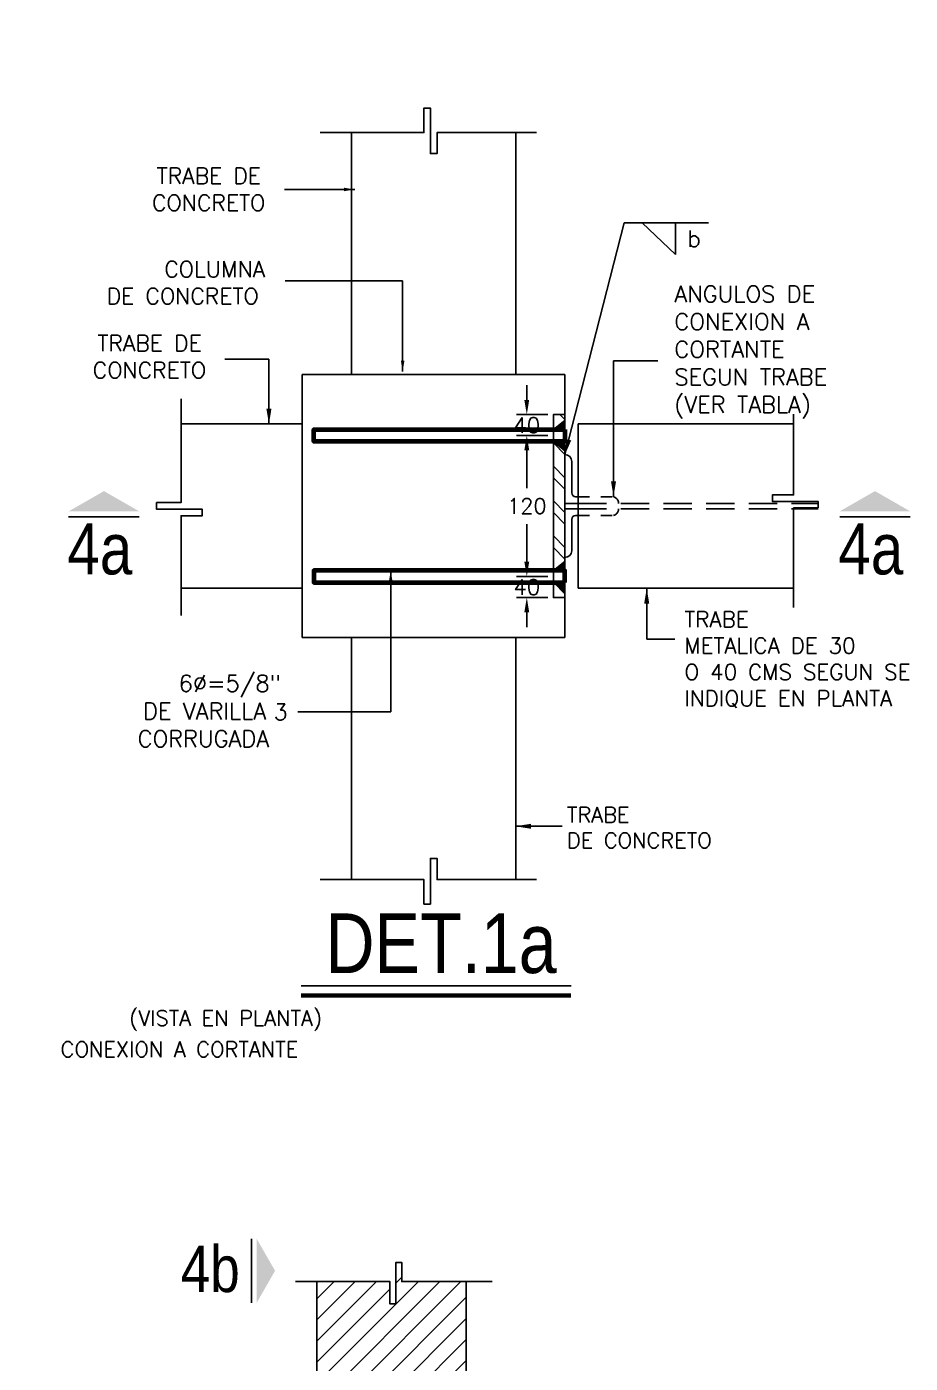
# Model space of a CAD drawing. Header units: millimetres. Extents: x -478 to -58, y -79 to 80.
# Drawn here: x -410.95 to -403.18, y 42.21 to 53.95 of the extents above; entities that cross this region are included whole.
import ezdxf

# ---------------------------------------------------------------- set-up
doc = ezdxf.new("R2010")
doc.units = ezdxf.units.MM
doc.header["$MEASUREMENT"] = 0
doc.linetypes.add('DASHED2', pattern=[0.375, 0.25, -0.125])
doc.layers.get('Defpoints').update_dxf_attribs({"color": 71})
for name, color, linetype in [('ACERO', 40, 'Continuous'), ('cimentacion', 2, 'Continuous'), ('L1', 1, 'Continuous'), ('MUROS', 4, 'Continuous'), ('texto', 5, 'Continuous')]:
    doc.layers.add(name, color=color, linetype=linetype)
doc.styles.add('GRAN', font='swissck.ttf', dxfattribs={"height": 0.3})
doc.styles.add('PEQ', font='simplex.shx', dxfattribs={"height": 0.09})
doc.styles.add('ROMANS', font='simplex.shx')
doc.dimstyles.new('STANDARD$0', dxfattribs={"dimtxt": 0.135, "dimasz": 0.095, "dimexe": 0.09, "dimexo": 0.05, "dimgap": 0.09, "dimtad": 0, "dimtih": 1, "dimtoh": 1, "dimdec": 0, "dimlfac": 100, "dimzin": 0, "dimdsep": 46, "dimtxsty": 'ROMANS', "dimcen": 0.09, "dimclrd": 1, "dimclre": 1, "dimclrt": 5, "dimadec": 0, "dimazin": 0, "dimtfac": 1, "dimtdec": 0, "dimtofl": 0, "dimtmove": 0, "dimatfit": 1, "dimfxl": 1, "dimtolj": 1, "dimtzin": 0, "dimarcsym": 0})
doc.dimstyles.new('STANDARD$7', dxfattribs={"dimtxt": 0.6, "dimasz": 0.09, "dimexe": 0.18, "dimexo": 0.0625, "dimgap": 0.09, "dimtad": 0, "dimtih": 1, "dimtoh": 1, "dimzin": 0, "dimdsep": 46, "dimtxsty": 'PEQ', "dimcen": 0.09, "dimclrd": 1, "dimclre": 1, "dimadec": 0, "dimazin": 0, "dimtfac": 1, "dimtdec": 4, "dimtofl": 0, "dimtmove": 0, "dimatfit": 1, "dimfxl": 1, "dimtolj": 1, "dimtzin": 0, "dimarcsym": 0})

# ---------------------------------------------------------------- blocks, each defined once
blk = doc.blocks.new('*D403')
at = {"layer": 'Defpoints', "color": 0}
for p in [(-406.321, 50.542), (-406.555, 50.358), (-406.321, 50.358)]:
    blk.add_point(p, dxfattribs=at)
at = {"layer": 'texto', "color": 1, "lineweight": -2}
for p, q in [((-406.555, 50.672), (-406.555, 50.802)), ((-406.371, 50.542), (-406.645, 50.542)), ((-406.371, 50.358), (-406.645, 50.358)), ((-406.555, 50.228), (-406.555, 50.098))]:
    blk.add_line(p, q, dxfattribs=at)
at = {"layer": 'texto', "color": 1}
for points in [[(-406.577, 50.672), (-406.534, 50.672), (-406.555, 50.542)], [(-406.577, 50.228), (-406.534, 50.228), (-406.555, 50.358)]]:
    blk.add_solid(points, dxfattribs=at)
at = {"layer": 'texto', "insert": (-406.555, 50.45), "char_height": 0.09, "attachment_point": 5, "style": 'PEQ'}
blk.add_mtext('\\A1;{\\H1.5x;40}', dxfattribs=at)
blk = doc.blocks.new('*D401')
at = {"layer": 'Defpoints', "color": 0}
for p in [(-406.555, 49.12), (-406.321, 49.12), (-406.321, 48.935)]:
    blk.add_point(p, dxfattribs=at)
at = {"layer": 'texto', "color": 1, "lineweight": -2}
for p, q in [((-406.555, 49.25), (-406.555, 49.38)), ((-406.371, 49.12), (-406.645, 49.12)), ((-406.371, 48.935), (-406.645, 48.935)), ((-406.555, 48.805), (-406.555, 48.675))]:
    blk.add_line(p, q, dxfattribs=at)
at = {"layer": 'texto', "color": 1}
for points in [[(-406.577, 49.25), (-406.534, 49.25), (-406.555, 49.12)], [(-406.577, 48.805), (-406.534, 48.805), (-406.555, 48.935)]]:
    blk.add_solid(points, dxfattribs=at)
at = {"layer": 'texto', "insert": (-406.555, 49.027), "char_height": 0.09, "attachment_point": 5, "style": 'PEQ'}
blk.add_mtext('\\A1;{\\H1.5x;40}', dxfattribs=at)
blk = doc.blocks.new('*D402')
at = {"layer": 'Defpoints', "color": 0}
for p in [(-406.379, 50.358), (-406.555, 49.12), (-406.379, 49.12)]:
    blk.add_point(p, dxfattribs=at)
at = {"layer": 'texto', "color": 1, "lineweight": -2}
for p, q in [((-406.429, 50.358), (-406.645, 50.358)), ((-406.555, 50.228), (-406.555, 49.896)), ((-406.555, 49.25), (-406.555, 49.581)), ((-406.429, 49.12), (-406.645, 49.12))]:
    blk.add_line(p, q, dxfattribs=at)
at = {"layer": 'texto', "color": 1}
for points in [[(-406.577, 50.228), (-406.534, 50.228), (-406.555, 50.358)], [(-406.577, 49.25), (-406.534, 49.25), (-406.555, 49.12)]]:
    blk.add_solid(points, dxfattribs=at)
at = {"layer": 'texto', "insert": (-406.555, 49.739), "char_height": 0.09, "attachment_point": 5, "style": 'PEQ'}
blk.add_mtext('\\A1;{\\H1.5x;120}', dxfattribs=at)

msp = doc.modelspace()

# ---------------------------------------------------------------- hatches: boundary and pattern name
at = {"layer": 'L1'}
h = msp.add_hatch(dxfattribs=at)
h.set_pattern_fill('ANSI32', color=256, scale=0.5775, angle=90, style=0)
h.set_pattern_definition([(135, (-374.00874, 475.84816), (-0.15313281, -0.15313281), []), (135, (-374.00874, 475.95025), (-0.15313281, -0.15313281), [])])
h.paths.add_polyline_path([(-406.21955, 50.54249), (-406.32129, 50.54249), (-406.32129, 50.41165), (-406.21955, 50.41165)])
h.paths.add_polyline_path([(-406.32129, 49.17243), (-406.21955, 49.17243), (-406.21955, 50.30491), (-406.32129, 50.30491)])
h.paths.add_polyline_path([(-406.21955, 48.93485), (-406.21955, 49.06569), (-406.32129, 49.06569), (-406.32129, 48.93485)])
for points in [[(-406.32129, 50.41165), (-406.21955, 50.41165), (-406.21955, 50.49122)], [(-406.32129, 50.30491), (-406.21955, 50.30491), (-406.21955, 50.22535)], [(-406.21955, 49.25199), (-406.32129, 49.17243), (-406.21955, 49.17243)], [(-406.32129, 49.06569), (-406.21955, 49.06569), (-406.21955, 48.98613)]]:
    msp.add_hatch(color=256, dxfattribs=at).paths.add_polyline_path(points)
h = msp.add_hatch(dxfattribs=at)
h.set_pattern_fill('ANSI31', color=256, scale=1.05, style=0)
h.set_pattern_definition([(45, (-20.36335, 9.64753), (-0.092807765, 0.092807765), [])])
h.paths.add_polyline_path([(-408.39964, 41.03008), (-407.08714, 41.03008), (-407.08714, 42.92417), (-407.65362, 42.92417), (-407.65362, 43.09275), (-407.70601, 43.09275), (-407.70601, 42.72815), (-407.7584, 42.72815), (-407.7584, 42.92417), (-408.39964, 42.92417)])
h.paths.add_polyline_path([(-410.87373, 40.63633), (-410.87373, 40.00736), (-411.06976, 40.00736), (-411.06976, 39.95497), (-410.70516, 39.95497), (-410.70516, 39.90258), (-410.87373, 39.90258), (-410.87373, 39.32383), (-408.79339, 39.32383), (-408.79339, 40.63633)])

# ---------------------------------------------------------------- linework, layer by layer
at = {"layer": 'ACERO', "lineweight": 100}
for points in [[(-406.21955, 50.41165), (-406.21955, 50.30491), (-408.42638, 50.30491), (-408.42638, 50.41165)], [(-406.21955, 49.06569), (-406.21955, 49.17243), (-408.42638, 49.17243), (-408.42638, 49.06569)]]:
    msp.add_lwpolyline(points, close=True, dxfattribs=at)
at = {"layer": 'cimentacion', "linetype": 'DASHED2', "ltscale": 0.2}
for p, q in [((-406.10405, 49.82098), (-405.79307, 49.82098)), ((-406.10405, 49.65637), (-405.79307, 49.65637))]:
    msp.add_line(p, q, dxfattribs=at)
at = {"layer": 'cimentacion', "linetype": 'DASHED2'}
for p, q in [((-406.10405, 49.76177), (-403.99441, 49.76177)), ((-406.10405, 49.71557), (-403.99441, 49.71557))]:
    msp.add_line(p, q, dxfattribs=at)
at = {"layer": 'cimentacion', "linetype": 'DASHED2', "ltscale": 0.2}
for centre, start, end in [((-405.80989, 49.76177), 0, 74.134304), ((-405.80989, 49.71557), 285.865696, 360)]:
    msp.add_arc(centre, 0.06155, start, end, dxfattribs=at)
at = {"layer": 'L1'}
for p, q in [((-405.53988, 52.22813), (-405.24794, 51.94875)), ((-405.24794, 51.94875), (-405.24794, 52.22813)), ((-406.32129, 50.41165), (-406.21955, 50.49122)), ((-406.32129, 50.30491), (-406.21955, 50.22535)), ((-406.32129, 49.17243), (-406.21955, 49.25199)), ((-406.32129, 49.06569), (-406.21955, 48.98613))]:
    msp.add_line(p, q, dxfattribs=at)
for points in [[(-408.37221, 53.02083), (-407.45932, 53.02083), (-407.45932, 53.23646), (-407.40169, 53.23646), (-407.40169, 52.8354), (-407.34406, 52.8354), (-407.34406, 53.02083), (-406.4692, 53.02083)], [(-409.59385, 50.68157), (-409.59385, 49.76868), (-409.80948, 49.76868), (-409.80948, 49.71105), (-409.40842, 49.71105), (-409.40842, 49.65342), (-409.59385, 49.65342), (-409.59385, 48.77856)], [(-404.21004, 48.84753), (-404.21004, 49.72216), (-403.99441, 49.72216), (-403.99441, 49.77979), (-404.39547, 49.77979), (-404.39547, 49.83742), (-404.21004, 49.83742), (-404.21004, 50.54548)], [(-408.37221, 46.45652), (-407.45932, 46.45652), (-407.45932, 46.24089), (-407.40169, 46.24089), (-407.40169, 46.64195), (-407.34406, 46.64195), (-407.34406, 46.45652), (-406.4692, 46.45652)], [(-408.5883, 42.92417), (-407.7584, 42.92417), (-407.7584, 42.72815), (-407.70601, 42.72815), (-407.70601, 43.09275), (-407.65362, 43.09275), (-407.65362, 42.92417), (-406.85829, 42.92417)]]:
    msp.add_lwpolyline(points, dxfattribs=at)
at = {"layer": 'MUROS'}
for p, q in [((-408.09642, 50.89367), (-408.09642, 53.02083)), ((-406.65267, 50.89367), (-406.65267, 53.02083)), ((-408.52955, 50.46055), (-409.59385, 50.46055)), ((-406.16035, 50.13177), (-406.16035, 49.85563)), ((-406.1257, 49.82098), (-406.10405, 49.82098)), ((-406.10405, 49.76177), (-406.21955, 49.76177)), ((-406.10405, 49.71557), (-406.21955, 49.71557)), ((-406.16035, 49.34557), (-406.16035, 49.62172)), ((-406.1257, 49.65637), (-406.10405, 49.65637)), ((-408.52955, 49.0168), (-409.59385, 49.0168)), ((-408.09642, 48.58367), (-408.09642, 46.45652)), ((-406.65267, 48.58367), (-406.65267, 46.45652)), ((-408.39964, 41.03008), (-408.39964, 42.92417)), ((-407.08714, 41.03008), (-407.08714, 42.92417))]:
    msp.add_line(p, q, dxfattribs=at)
for centre, radius, start, end in [((-406.21955, 50.13132), 0.0592, 0.437794, 90), ((-406.1257, 49.85563), 0.03465, 180, 270), ((-406.1257, 49.62172), 0.03465, 90, 180), ((-406.21955, 49.34602), 0.0592, 270, 359.562206)]:
    msp.add_arc(centre, radius, start, end, dxfattribs=at)
at = {"layer": 'texto'}
for p, q in [((-408.52955, 48.58367), (-408.52955, 50.89367)), ((-408.52955, 50.89367), (-406.21955, 50.89367)), ((-406.21955, 50.89367), (-406.21955, 48.58367)), ((-406.10405, 50.46055), (-406.10405, 49.0168)), ((-406.10405, 50.46055), (-404.21004, 50.46055)), ((-409.96156, 49.64377), (-410.58216, 49.64377)), ((-403.1844, 49.64377), (-403.805, 49.64377)), ((-406.10405, 49.0168), (-404.21004, 49.0168)), ((-406.21955, 48.58367), (-408.52955, 48.58367)), ((-408.53976, 45.52237), (-406.16602, 45.52237)), ((-408.97391, 42.73682), (-408.97391, 43.301))]:
    msp.add_line(p, q, dxfattribs=at)
msp.add_lwpolyline([(-406.21955, 48.93485), (-406.21955, 50.54249), (-406.32129, 50.54249), (-406.32129, 48.93485)], close=True, dxfattribs=at)
at = {"layer": 'texto', "const_width": 0.03947}
msp.add_lwpolyline([(-408.53976, 45.4372), (-406.16602, 45.4372)], dxfattribs=at)
at = {"layer": 'texto'}
for points in [[(-409.96156, 49.69225), (-410.27186, 49.87038), (-410.58216, 49.69225)], [(-403.1844, 49.69225), (-403.4947, 49.87038), (-403.805, 49.69225)], [(-408.92984, 42.73682), (-408.76791, 43.01891), (-408.92984, 43.301)]]:
    msp.add_solid(points, dxfattribs=at)

# ---------------------------------------------------------------- texts
at = {"layer": 'L1', "color": 5, "attachment_point": 6, "style": 'ROMANS'}
for s, insert, char_height in [('\\A1;', (-409.15731, 53.9508), 0.135), ('\\A1;', (-409.13406, 53.1822), 0.135), ('\\A1;3', (-408.65823, 47.92928), 0.14175)]:
    msp.add_mtext(s, dxfattribs=dict(at, insert=insert, char_height=char_height))
at = {"layer": 'texto', "style": 'GRAN'}
for s, height, p in [('4a', 0.448467, (-410.59411, 49.13847)), ('4a', 0.448467, (-403.81694, 49.13847)), ('DET.1a', 0.523734, (-408.32633, 45.63545)), ('4b', 0.407697, (-409.59741, 42.83173))]:
    msp.add_text(s, height=height, dxfattribs=at).set_placement(p)
at = {"layer": 'texto', "style": 'PEQ'}
for s, insert, char_height, attachment_point in [('\\A1;\\pi-1.0395;TRABE DE\\P\\pi-1.08;CONCRETO', (-408.76935, 52.52168), 0.14175, 4), ('\\A1;b', (-405.14381, 52.08866), 0.14579, 4), ('\\A1;\\pi-0.972;COLUMNA\\P\\pi-1.4783;DE CONCRETO', (-408.76935, 51.70204), 0.14175, 4), ('\\A1;ANGULOS DE\\PCONEXION A\\PCORTANTE \\PSEGUN TRABE\\P(VER TABLA)', (-405.25753, 51.09187), 0.1457899, 4), ('\\A1;\\pi-1.0395;TRABE DE\\P\\pi-1.08;CONCRETO', (-409.29032, 51.05124), 0.14175, 4), ('\\A1;TRABE\\PMETALICA DE 30 \\PO 40 CMS SEGUN SE\\PINDIQUE EN PLANTA', (-405.16974, 48.38995), 0.1388475, 4), ('\\A1;\\pi-0.93722;6∅=5/8"\\P\\pi-1.2496;DE VARILLA\\P\\pi-1.2982;CORRUGADA', (-408.67784, 47.93743), 0.1457899, 4), ('\\A1;TRABE\\PDE CONCRETO', (-406.20204, 46.91364), 0.135, 4), ('\\A1;(VISTA EN PLANTA)', (-408.35428, 45.21739), 0.135, 6), ('\\A1;CONEXION A CORTANTE', (-408.56357, 44.96488), 0.135, 6)]:
    msp.add_mtext(s, dxfattribs=dict(at, insert=insert, char_height=char_height, attachment_point=attachment_point))

# ---------------------------------------------------------------- dimensions: what is measured, and where the dimension line sits
at = {"layer": 'texto'}
for base, p1, p2, angle, picture, middle in [((-406.55527, 50.35761), (-406.32129, 50.54249), (-406.32129, 50.35761), 90, '*D403', (-406.55527, 50.45005)), ((-406.55527, 49.11974), (-406.32129, 48.93485), (-406.32129, 49.11974), 270, '*D401', (-406.55527, 49.0273))]:
    dim = msp.add_linear_dim(base=base, p1=p1, p2=p2, angle=angle, text='{\\H1.5x;40}', dimstyle='STANDARD$0', override={"dimtxt": 0.09, "dimasz": 0.13, "dimtxsty": 'PEQ', "dimclrt": 256}, dxfattribs=at)
    dim.commit()
    dim.dimension.update_dxf_attribs({"geometry": picture, "text_midpoint": middle, "dimtype": 160})
dim = msp.add_linear_dim(base=(-406.55527, 49.11974), p1=(-406.37904, 50.35761), p2=(-406.37904, 49.11974), angle=90, text='{\\H1.5x;120}', dimstyle='STANDARD$0', override={"dimtxt": 0.09, "dimasz": 0.13, "dimtxsty": 'PEQ', "dimclrt": 256}, dxfattribs=at)
dim.commit()
dim.dimension.update_dxf_attribs({"geometry": '*D402', "text_midpoint": (-406.55527, 49.73867)})

# ---------------------------------------------------------------- leaders
at = {"layer": 'L1'}
for points in [[(-408.06814, 52.52078), (-408.68375, 52.52078)], [(-407.64643, 50.92124), (-407.64643, 51.71823), (-408.68009, 51.71823)]]:
    msp.add_leader(points, dimstyle='STANDARD$0', dxfattribs=at)
for points, dimstyle, override in [([(-406.21955, 50.19053), (-405.6991, 52.22813), (-404.95853, 52.22813)], 'STANDARD$7', {"dimtxt": 0.135, "dimasz": 0.135, "dimexe": 0.09, "dimexo": 0.05, "dimdec": 0, "dimlfac": 100, "dimtxsty": 'ROMANS', "dimclrt": 5, "dimtdec": 0}), ([(-408.82173, 50.45941), (-408.82173, 51.03018), (-409.20951, 51.03018)], 'STANDARD$0', {"dimasz": 0.135}), ([(-405.79279, 49.82098), (-405.79279, 51.01494), (-405.40329, 51.01494)], 'STANDARD$7', {"dimtxt": 0.135, "dimasz": 0.135, "dimexe": 0.09, "dimexo": 0.05, "dimdec": 0, "dimlfac": 100, "dimtxsty": 'ROMANS', "dimclrt": 5, "dimtdec": 0}), ([(-405.50113, 49.0168), (-405.50113, 48.57031), (-405.25324, 48.57031)], 'STANDARD$7', {"dimtxt": 0.135, "dimasz": 0.135, "dimexe": 0.09, "dimexo": 0.05, "dimdec": 0, "dimlfac": 100, "dimtxsty": 'ROMANS', "dimclrt": 5, "dimtdec": 0}), ([(-406.65267, 46.92495), (-406.24526, 46.92495)], 'STANDARD$7', {"dimtxt": 0.135, "dimasz": 0.135, "dimexe": 0.09, "dimexo": 0.05, "dimdec": 0, "dimlfac": 100, "dimtxsty": 'ROMANS', "dimclrt": 5, "dimtdec": 0})]:
    msp.add_leader(points, dimstyle=dimstyle, override=override, dxfattribs=at)
at = {"layer": 'L1', "annotation_type": 0, "has_hookline": 1, "hookline_direction": 1, "text_width": 0.0945}
msp.add_leader([(-407.7512, 49.17243), (-407.7512, 47.92928), (-408.56823, 47.92928)], dimstyle='STANDARD$0', dxfattribs=at)

doc.saveas('drawing.dxf')
